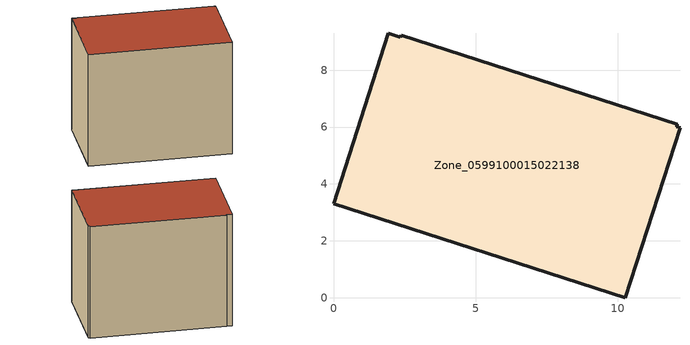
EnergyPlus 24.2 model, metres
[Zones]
Zone_0599100015022138
 floor ground (C_G): 12.1,6.09 12.07,6.01 12.19,5.98 10.26,0 0,3.3 1.93,9.29 2.35,9.16 2.38,9.23 z0.99
 wall outside (C_F): 10.26,0 12.19,5.98 12.07,6.01 12.1,6.09 2.38,9.23 2.35,9.16 1.93,9.29 0,3.3 10.26,0 z0.99:10.05
 roof outside (C_R): 12.07,6.01 12.1,6.09 2.38,9.23 2.35,9.16 1.93,9.29 0,3.3 10.26,0 12.19,5.98 z10.05
[BUILDING]
Pand.0599100015022138: North Axis=0; Terrain=City; Loads Convergence Tolerance Value=0.04; Temperature Convergence Tolerance Value=0.4; Solar Distribution=FullExterior; Maximum Number of Warmup Days=25; Minimum Number of Warmup Days=1
[Site:Location]
Rotterdam.The.Hague.AP_ZH_NLD Design_Conditions: Latitude=51.96; Longitude=4.45; Time Zone=1; Elevation=-4.5
[SITE:GROUNDTEMPERATURE:BUILDINGSURFACE]
18, 18, 18, 18, 18, 18, 18, 18, 18, 18, 18, 18
[MATERIAL] Thermal Absorptance=0.9; Solar Absorptance=0.7; Visible Absorptance=0.7
Name | Roughness | Thickness | Conductivity | Density | Specific Heat
G.TC.2006-2014 | MediumSmooth | 0.15 | 0.06 | 540 | 1210
F.TC.2006-2014 | Rough | 0.3 | 0.12 | 1920 | 840
R.TC.2006-2014 | MediumRough | 0.2 | 0.08 | 1500 | 1000
[CONSTRUCTION]
C_G: G.TC.2006-2014
C_F: F.TC.2006-2014
C_R: R.TC.2006-2014
[ZONE]
Zone_0599100015022138: Type=1; Multiplier=1; Ceiling Height=Autocalculate; Volume=Autocalculate; Floor Area=autocalculate; Part of Total Floor Area=Yes
[ZONEINFILTRATION:DESIGNFLOWRATE]
Infil_Zone_0599100015022138: Zone or ZoneList or Space or SpaceList=Zone_0599100015022138; Schedule=AlwaysOn; Design Flow Rate Calculation Method=Flow/Area; Flow Rate per Floor Area=0.0015; Constant Term Coefficient=1; Temperature Term Coefficient=0; Velocity Term Coefficient=0; Velocity Squared Term Coefficient=0
[HVACTEMPLATE:ZONE:IDEALLOADSAIRSYSTEM]
Zone_0599100015022138: Maximum Heating Supply Air Temperature=50; Minimum Cooling Supply Air Temperature=13; Maximum Heating Supply Air Humidity Ratio=0.0156; Minimum Cooling Supply Air Humidity Ratio=0.0077; Heating Limit=NoLimit; Cooling Limit=NoLimit; Dehumidification Control Type=ConstantSensibleHeatRatio; Cooling Sensible Heat Ratio=0.7; Dehumidification Setpoint=60; Humidification Control Type=None; Humidification Setpoint=30; Outdoor Air Method=None; Outdoor Air Flow Rate per Person=0.00944; Outdoor Air Flow Rate per Zone Floor Area=0; Outdoor Air Flow Rate per Zone=0; Demand Controlled Ventilation Type=None; Outdoor Air Economizer Type=NoEconomizer; Heat Recovery Type=None; Sensible Heat Recovery Effectiveness=0.7; Latent Heat Recovery Effectiveness=0.65
[ZONECONTROL:THERMOSTAT]
ThermostatControl_Zone_0599100015022138: Zone or ZoneList=Zone_0599100015022138; Control Type Schedule=DualSetpointControlType; Control 1=Thermostat_Zone_0599100015022138; Temperature Difference Between Cutout And Setpoint=0
[THERMOSTATSETPOINT:DUALSETPOINT]
Thermostat_Zone_0599100015022138: Heating Setpoint Temperature Schedule=HeatingSetpoint_Zone_0599100015022138; Cooling Setpoint Temperature Schedule=CoolingSetpoint_Zone_0599100015022138
[SCHEDULE:COMPACT]
HeatingSetpoint_Zone_0599100015022138: Through: 12/31, For: AllDays, Until: 24:00, 21
CoolingSetpoint_Zone_0599100015022138: Through: 12/31, For: AllDays, Until: 24:00, 24
DualSetpointControlType: Through: 12/31, For: AllDays, Until: 24:00, 4
AlwaysOn: Through: 12/31, For: AllDays, Until: 24:00, 1
